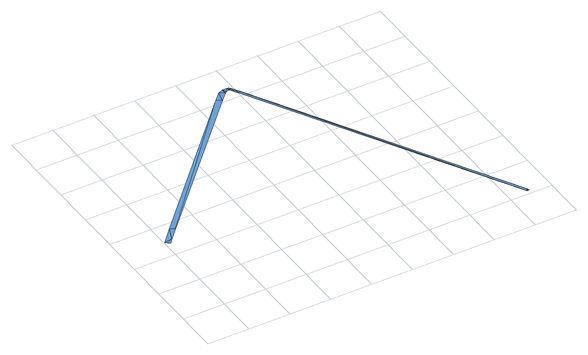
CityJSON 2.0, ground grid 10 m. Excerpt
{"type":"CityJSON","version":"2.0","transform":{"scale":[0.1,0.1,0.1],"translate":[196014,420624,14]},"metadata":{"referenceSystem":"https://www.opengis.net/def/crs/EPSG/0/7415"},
"CityObjects":{
"waterbody1":{"type":"WaterBody","attributes":{"3df_class":"Water","bgt_status":"bestaand","bgt_type":"waterloop","relatievehoogteligging":0,"aantal_punten":0},"geometry":[{"type":"MultiSurface","lod":"1","boundaries":[[[0,1,2]],[[3,4,2]],[[5,1,6]],[[7,5,8]],[[7,9,10]],[[10,11,12]],[[10,13,11]],[[10,9,13]],[[7,8,9]],[[6,8,5]],[[0,6,1]],[[4,0,2]],[[14,4,3]],[[15,14,3]],[[16,17,18]],[[16,19,17]],[[19,20,17]],[[21,19,16]],[[22,19,21]],[[23,22,21]],[[24,22,23]],[[25,24,23]],[[15,24,25]],[[14,15,25]]]}]}
},
"vertices":[
[377,638,1],[377,626,1],[380,627,1],[387,631,1],[387,637,1],[358,607,1],[366,633,1],[45,275,1],[347,614,1],[35,282,1],[22,250,1],[7,243,1],[12,239,1],[3,247,1],[391,637,1],[390,630,1],[750,16,1],[749,11,1],[751,11,1],[745,13,1],[748,10,1],[407,614,1],[402,611,1],[401,624,1],[396,621,1],[395,633,1]
]}
